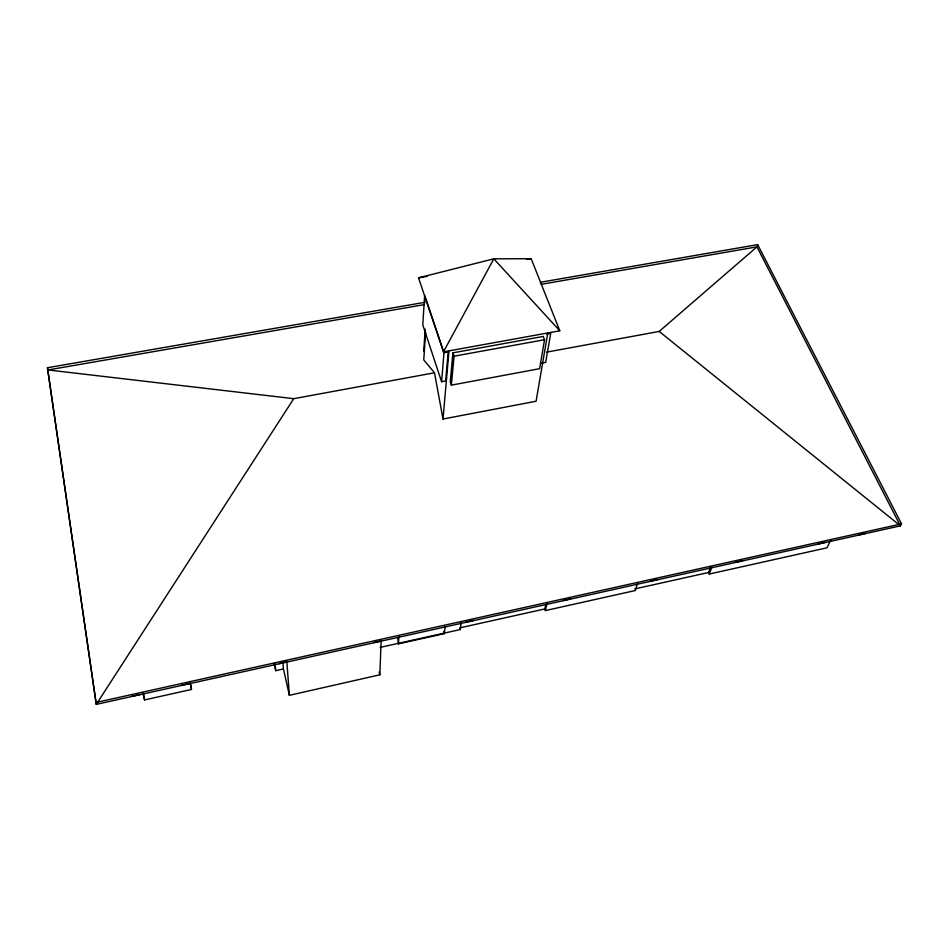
<?xml version="1.0" encoding="UTF-8"?>
<svg xmlns="http://www.w3.org/2000/svg" width="949" height="949" viewBox="0 0 949 949"><rect width="100%" height="100%" fill="white"/><g stroke="black" fill="none" stroke-linecap="round" stroke-linejoin="round"><path stroke-width="1.42" d="M282.861 661.738L283.443 668.962L289.374 695.332L379.849 674.798L381.142 640.456M397.69 637.645L398.461 643.861L444.334 633.635L445.128 626.554M398.461 643.861L398.877 636.815M423.74 351.154L425.176 329.125M425.591 332.269L423.764 359.944L434.5 372.779L443.017 419.031L536.09 401.237L547.787 332.969M441.593 381.712L444.002 352.696L424.654 295.222L422.779 324.866L441.593 381.712L445.65 380.952L448.177 351.949L444.002 352.696M443.017 419.031L448.984 350.857M452.91 352.85L450.265 381.842L451.368 385.14L539.625 368.698L544.536 339.718L543.267 336.444L452.91 352.85L454.049 356.195L451.368 385.14M380.181 647.396L460.301 629.543L461.214 622.461M637.491 583.599L635.296 590.539L545.378 610.575L544.821 608.95L545.77 604.655M545.378 610.575L546.968 603.434M540.384 282.28L757.682 244.617L756.946 246.859L659.187 331.438L546.517 352.162M830.885 539.957L826.911 547.822L709.223 574.05L708.571 572.484L710.682 567.099M709.223 574.05L711.869 567.324M443.468 351.865L493.8 258.816L531.191 258.721L559.791 330.786L443.468 351.865L418.533 277.82L493.8 258.816L559.791 330.786M757.682 244.617L901.55 523.872L900.423 525.853L96.276 704.383L47.45 367.726L425.164 302.257M434.5 372.779L293.739 398.675L96.276 704.383L47.45 367.726M95.695 702.557L901.55 523.872M131.769 696.293L140.286 694.407M181.532 685.249L189.93 683.387M278.97 663.624L287.132 661.809M373.728 642.58L380.347 641.109M465.935 622.117L473.658 620.397M563.196 600.527L570.705 598.855M650.362 581.179L657.681 579.554M735.273 562.33L742.403 560.74M818.002 543.967L824.954 542.425M858.584 534.951L865.441 533.433M544.821 608.95L459.802 627.87L460.301 629.543M634.679 588.938L708.571 572.484M142.741 692.817L144.568 699.911L191.484 689.46L190.168 682.378L191.484 689.46M274.178 663.742L275.708 670.682L283.443 668.962M541.725 363.123L545.675 362.399L550.728 333.348L546.683 334.084M454.049 356.195L544.536 339.718M424.381 304.605L48.055 369.956L293.739 398.675M541.072 284.344L756.946 246.859L900.423 525.853L659.187 331.438M418.533 277.82L427.204 276.349M526.849 259.457L531.191 258.721M443.669 631.393L444.334 633.635M379.137 672.082L379.849 674.798M143.382 692.675L144.568 699.911M275.068 663.47L275.708 670.682M286.823 661.453L289.374 695.332"/></g></svg>
